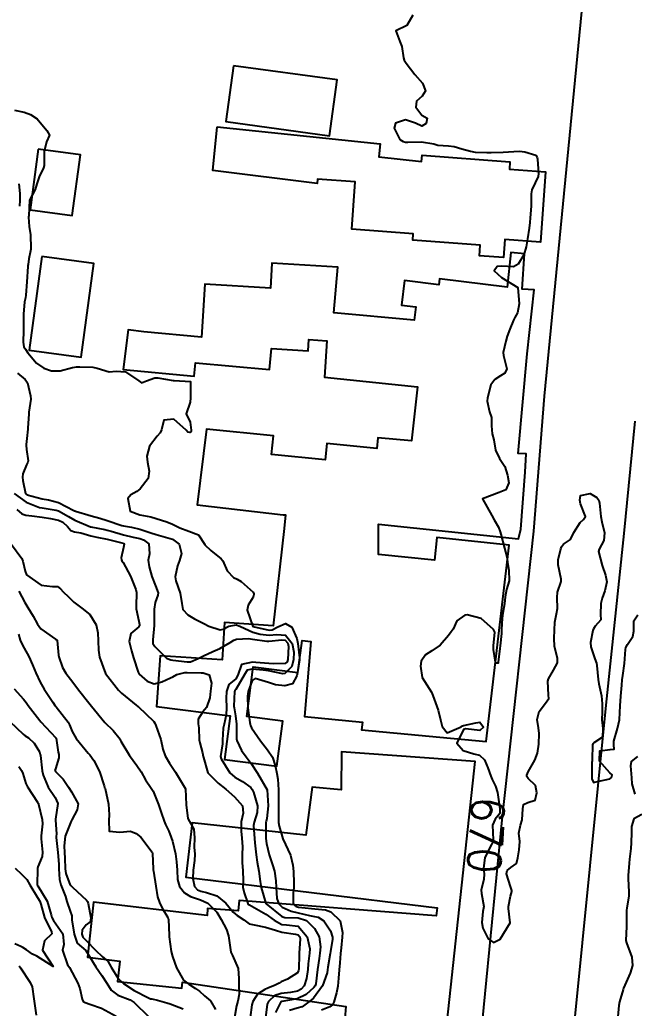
# Model space of a CAD drawing. Header units: metres. Extents: x 298520 to 308411, y 7433745 to 7450750.
# Drawn here: x 300303.6 to 300379, y 7445690.6 to 7445811.9 of the extents above; entities that cross this region are included whole.
import ezdxf
from ezdxf.enums import TextEntityAlignment as Align

# ---------------------------------------------------------------- set-up
doc = ezdxf.new("R2010")
doc.units = ezdxf.units.M
doc.header["$LTSCALE"] = 10
for name, color, linetype in [('Cotas', 45, 'Continuous'), ('Curvas de Nivel 1m', 11, 'Continuous'), ('Curvas de Nivel 5m', 15, 'Continuous'), ('Edificações', 30, 'Continuous'), ('Vias Primárias', 230, 'Continuous')]:
    doc.layers.add(name, color=color, linetype=linetype)
doc.styles.add('Style-STANDARD', font='STANDARD.shx')

msp = doc.modelspace()

# ---------------------------------------------------------------- linework, layer by layer
at = {"layer": 'Curvas de Nivel 1m', "flags": 128}
for points, elevation in [([(300302.92, 7445800.78), (300304.14, 7445800.52), (300304.92, 7445800.26), (300305.71, 7445799.72), (300306.89, 7445798.3), (300307.22, 7445797.7), (300306.87, 7445796.91), (300306.59, 7445795.71), (300306.57, 7445793.99), (300306.51, 7445793.71), (300305.97, 7445792.58), (300305.68, 7445791.72), (300305.47, 7445791.06), (300304.79, 7445789.73), (300304.68, 7445787.82), (300304.67, 7445787.73), (300304.67, 7445787.64), (300304.75, 7445786.52), (300304.88, 7445785.73), (300304.9, 7445785.57), (300304.95, 7445783.73), (300304.92, 7445783.52), (300304.7, 7445782.53), (300304.61, 7445781.82), (300304.59, 7445781.73), (300304.57, 7445781.61), (300304.46, 7445779.73), (300304.33, 7445778.06), (300304.27, 7445777.74), (300304.17, 7445777.27), (300304.06, 7445775.74), (300304.05, 7445775.18), (300304.05, 7445773.74), (300304.02, 7445772.3), (300304.1, 7445771.74), (300304.27, 7445771.44), (300304.57, 7445771.01), (300305.65, 7445769.72), (300306.55, 7445769.12), (300307.46, 7445768.79), (300308.54, 7445768.77), (300310.06, 7445769.18), (300310.55, 7445769.28), (300310.95, 7445769.26), (300312.55, 7445769.25), (300313.07, 7445769.1), (300314.54, 7445768.65), (300315.39, 7445768.75), (300316.54, 7445768.65), (300318.19, 7445767.57), (300318.52, 7445767.32), (300319.15, 7445767.56), (300320.17, 7445767.91), (300320.53, 7445767.92), (300322.42, 7445767.62), (300322.52, 7445767.61), (300324.52, 7445767.49), (300324.53, 7445765.49), (300324.53, 7445765.46), (300324.5, 7445764.96), (300323.98, 7445763.5), (300324.47, 7445762.48), (300324.6, 7445761.49), (300324.59, 7445761.36), (300324.45, 7445761.2), (300324.22, 7445761.26), (300323.99, 7445761.5), (300322.47, 7445762.86), (300321.27, 7445762.73), (300320.95, 7445761.54), (300320.81, 7445761.18), (300320.45, 7445760.78), (300319.48, 7445759.55), (300319.16, 7445758.3), (300319.26, 7445757.56), (300319.46, 7445756.49), (300319.32, 7445755.56), (300318.37, 7445754.29), (300317.96, 7445753.98), (300317.22, 7445753.58), (300316.82, 7445753.12), (300317.14, 7445751.58), (300318.33, 7445751.13), (300319.65, 7445750.88), (300320.32, 7445750.67), (300321.61, 7445750.24), (300322.32, 7445749.98), (300323.2, 7445749.51), (300324.31, 7445749.12), (300325.49, 7445748.67), (300326.27, 7445747.47), (300326.29, 7445747.42), (300327.02, 7445746.72), (300328.27, 7445745.72), (300328.51, 7445745.45), (300329.04, 7445744.23), (300329.82, 7445743.43), (300330.24, 7445743.23), (300330.73, 7445742.92), (300332.22, 7445741.61), (300332.29, 7445741.4), (300332.29, 7445741.33), (300332.21, 7445741.01), (300331.59, 7445740.01), (300331.46, 7445739.41), (300332.17, 7445737.4), (300334.17, 7445736.95), (300334.56, 7445736.98), (300335.26, 7445737.36), (300336.18, 7445737.79), (300336.96, 7445737.34), (300337.57, 7445735.92), (300337.71, 7445735.33), (300337.89, 7445733.57), (300337.88, 7445733.33), (300337.67, 7445731.76), (300337.56, 7445731.34), (300337.04, 7445730.39), (300336.08, 7445730.12), (300334.97, 7445730.26), (300334.08, 7445730.53), (300332.47, 7445731.01), (300332.09, 7445730.76), (300331.59, 7445729.41), (300331.5, 7445728.84), (300331.54, 7445727.41), (300331.81, 7445725.62), (300331.85, 7445725.4), (300331.88, 7445725.26), (300332.02, 7445724.97), (300333.13, 7445723.39), (300333.99, 7445722.25), (300334.58, 7445721.37), (300334.93, 7445720.34), (300335.12, 7445719.36), (300335.26, 7445718.67), (300335.33, 7445717.36), (300335.33, 7445715.94), (300335.33, 7445715.36), (300335.31, 7445714.77), (300335.33, 7445713.36), (300335.4, 7445712.88), (300335.86, 7445711.35), (300336.78, 7445709.34), (300337.06, 7445708.1), (300337.15, 7445707.34), (300337.22, 7445705.9), (300337.21, 7445705.34), (300337.14, 7445704.7), (300337.11, 7445703.34), (300337.47, 7445703.05), (300337.76, 7445702.97), (300338.18, 7445702.91), (300339.76, 7445702.77), (300341.09, 7445702.63), (300341.75, 7445702.37), (300342.88, 7445701.27), (300343.16, 7445699.83), (300343.13, 7445699.27), (300343.02, 7445697.95), (300342.93, 7445697.27), (300342.83, 7445696.11), (300342.76, 7445695.27), (300342.68, 7445694.25), (300342.58, 7445693.27), (300342.45, 7445692.46), (300342.11, 7445691.28), (300341.94, 7445690.96), (300341.61, 7445690.72), (300340.59, 7445690.31)], 671), ([(300303.49, 7445791.75), (300303.61, 7445790.56), (300303.6, 7445789.75), (300303.55, 7445788.98)], 672), ([(300303.32, 7445768.52), (300304.24, 7445767.73), (300304.53, 7445767.31), (300304.92, 7445765.73), (300304.94, 7445765.29), (300304.71, 7445763.73), (300304.68, 7445763.52), (300304.58, 7445761.73), (300304.56, 7445761.62), (300304.44, 7445760.49), (300304.37, 7445759.73), (300304.37, 7445759.67), (300304.43, 7445759.14), (300304.6, 7445757.73), (300304.58, 7445757.56), (300304.41, 7445757.25), (300303.97, 7445756.15), (300303.93, 7445755.74), (300303.96, 7445755.32), (300304.28, 7445753.73), (300304.36, 7445753.64), (300304.51, 7445753.58), (300306.35, 7445753.09), (300307.1, 7445752.95), (300308.35, 7445752.63), (300310.22, 7445751.66), (300310.29, 7445751.62), (300310.33, 7445751.59), (300310.44, 7445751.55), (300312.33, 7445751), (300313.4, 7445750.7), (300314.32, 7445750.43), (300316.09, 7445749.82), (300316.31, 7445749.75), (300317.29, 7445749.58), (300318.31, 7445749.36), (300319.67, 7445748.92), (300320.3, 7445748.68), (300321.47, 7445748.36), (300322.3, 7445748.12), (300323.15, 7445747.51), (300323.41, 7445746.37), (300323.16, 7445745.51), (300322.93, 7445744.84), (300322.64, 7445743.52), (300322.74, 7445743.01), (300323.27, 7445741.51), (300323.46, 7445740.24), (300323.59, 7445739.51), (300324.19, 7445738.82), (300325.03, 7445738.34), (300326.18, 7445737.77), (300326.78, 7445737.46), (300328.17, 7445736.99), (300328.53, 7445737.08), (300329.24, 7445737.43), (300330.17, 7445737.61), (300330.67, 7445737.42), (300332.16, 7445736.7), (300333.08, 7445736.47), (300334.16, 7445736.33), (300335.11, 7445736.42), (300336.16, 7445736.36), (300337.01, 7445735.34), (300337.22, 7445734.26), (300337.17, 7445733.34), (300336.95, 7445732.51), (300336.1, 7445731.65), (300335.84, 7445731.61), (300334.1, 7445731.97), (300333.43, 7445732.06), (300332.1, 7445732.19), (300331.46, 7445732.05), (300331.09, 7445731.42), (300330.08, 7445729.66), (300329.97, 7445729.53), (300329.94, 7445729.43), (300329.86, 7445727.63), (300329.87, 7445727.43), (300330.04, 7445726.43), (300330.17, 7445725.43), (300330.18, 7445723.61), (300330.21, 7445723.43), (300330.78, 7445722.2), (300331.35, 7445721.41), (300331.97, 7445720.61), (300332.73, 7445719.39), (300333.93, 7445717.38), (300334.07, 7445715.38), (300333.89, 7445713.83), (300333.79, 7445713.47), (300333.78, 7445713.38), (300333.77, 7445711.47), (300333.78, 7445711.38), (300333.85, 7445710.76), (300334.16, 7445709.38), (300334.6, 7445708.15), (300334.83, 7445707.36), (300334.99, 7445706.18), (300335.05, 7445705.37), (300335.12, 7445704.02), (300335.36, 7445703.36), (300335.76, 7445702.96), (300336.87, 7445702.46), (300337.75, 7445702.28), (300339.13, 7445701.93), (300339.75, 7445701.8), (300340.17, 7445701.73), (300340.89, 7445701.29), (300341.72, 7445700.04), (300341.95, 7445699.28), (300341.95, 7445699.04), (300341.7, 7445697.52), (300341.65, 7445697.28), (300341.37, 7445695.58), (300341.33, 7445695.28), (300341.28, 7445694.9), (300340.73, 7445693.29), (300339.63, 7445691.8), (300339.37, 7445691.57), (300339.06, 7445691.32), (300338.21, 7445690.72), (300337.61, 7445690.57), (300336.67, 7445690.28)], 672), ([(300302.89, 7445753.75), (300304.35, 7445752.66), (300306.02, 7445752.03), (300306.34, 7445751.97), (300308.04, 7445751.69), (300308.33, 7445751.59), (300309.56, 7445750.9), (300310.32, 7445750.47), (300312.25, 7445749.64), (300312.31, 7445749.62), (300314, 7445749.3), (300314.31, 7445749.24), (300314.8, 7445749.11), (300316.3, 7445748.67), (300317.51, 7445748.37), (300318.3, 7445748.19), (300318.78, 7445748.04), (300319.42, 7445747.55), (300319.49, 7445746.34), (300319.35, 7445745.55), (300319.44, 7445744.74), (300319.79, 7445743.55), (300320.23, 7445742.38), (300320.55, 7445741.54), (300320.5, 7445741.25), (300320.2, 7445740.37), (300320.06, 7445739.54), (300320.06, 7445739.41), (300320.08, 7445737.54), (300319.92, 7445735.77), (300319.89, 7445735.54), (300319.92, 7445735.32), (300320.14, 7445734.96), (300321.59, 7445733.53), (300322.12, 7445733.32), (300322.36, 7445733.28), (300324.12, 7445733.07), (300324.52, 7445733.09), (300325.48, 7445733.48), (300326.13, 7445733.81), (300327.26, 7445734.34), (300328.14, 7445734.72), (300329.41, 7445735.43), (300329.84, 7445735.73), (300330.15, 7445735.87), (300331.63, 7445735.92), (300332.15, 7445735.85), (300333.91, 7445735.62), (300334.15, 7445735.62), (300335.72, 7445735.78), (300336.15, 7445735.74), (300336.47, 7445735.35), (300336.55, 7445734.94), (300336.46, 7445733.35), (300336.38, 7445733.08), (300336.12, 7445732.88), (300334.66, 7445732.82), (300334.12, 7445732.87), (300332.53, 7445732.98), (300332.12, 7445733.02), (300330.77, 7445732.76), (300330.32, 7445731.43), (300330.09, 7445730.98), (300329.22, 7445730.3), (300328.93, 7445729.44), (300328.9, 7445728.61), (300328.93, 7445727.44), (300328.91, 7445726.57), (300328.65, 7445725.44), (300328.54, 7445724.92), (300328.47, 7445723.45), (300328.44, 7445723), (300328.21, 7445721.45), (300328.28, 7445721.15), (300329.36, 7445719.44), (300329.95, 7445718.92), (300330.91, 7445718.38), (300331.94, 7445717.65), (300332.11, 7445717.4), (300332.25, 7445717.07), (300332.76, 7445715.39), (300332.71, 7445714.58), (300332.32, 7445713.4), (300332.27, 7445713), (300332.36, 7445711.4), (300332.41, 7445710.84), (300332.59, 7445709.39), (300332.72, 7445708.49), (300332.9, 7445707.39), (300333.08, 7445706.1), (300333.21, 7445705.39), (300333.76, 7445703.42), (300333.81, 7445703.38), (300335.75, 7445701.8), (300336.1, 7445701.71), (300337.75, 7445701.66), (300338.76, 7445701.32), (300339.73, 7445700.33), (300340.29, 7445699.3), (300340.49, 7445698.09), (300340.41, 7445697.3), (300340.31, 7445696.67), (300340.11, 7445695.3), (300339.89, 7445693.55), (300339.81, 7445693.31), (300339.64, 7445693.09), (300338.7, 7445692.25), (300337.63, 7445691.7), (300335.74, 7445691.36), (300335.64, 7445691.34), (300335.62, 7445691.33), (300334.94, 7445690.03)], 673), ([(300303.21, 7445751.75), (300303.82, 7445751.23), (300304.33, 7445751.07), (300305.05, 7445751), (300306.32, 7445750.81), (300307.35, 7445750.67), (300308.32, 7445750.47), (300308.85, 7445750.22), (300309.44, 7445749.67), (300309.83, 7445749.19), (300310.31, 7445749.02), (300311.07, 7445748.89), (300312.3, 7445748.55), (300313.05, 7445748.37), (300314.3, 7445748.12), (300316.25, 7445747.63), (300316.29, 7445747.62), (300316.37, 7445747.59), (300316.39, 7445747.5), (300316.29, 7445747.09), (300316.03, 7445745.83), (300316.05, 7445745.59), (300316.12, 7445745.45), (300316.26, 7445745.26), (300317.17, 7445743.58), (300317.84, 7445741.96), (300317.91, 7445741.57), (300317.85, 7445739.92), (300317.85, 7445739.57), (300318.18, 7445738.08), (300318.27, 7445737.67), (300318.28, 7445737.57), (300318.26, 7445737.48), (300318.17, 7445737.36), (300317.2, 7445736.54), (300317, 7445735.58), (300317.27, 7445734.44), (300317.54, 7445733.58), (300318.11, 7445731.79), (300318.17, 7445731.63), (300318.22, 7445731.57), (300319.22, 7445730.68), (300320.08, 7445730.35), (300321.01, 7445730.61), (300322.09, 7445731.12), (300322.36, 7445731.24), (300322.87, 7445731.51), (300323.83, 7445731.77), (300324.1, 7445731.78), (300325.84, 7445731.73), (300326.1, 7445731.71), (300326.83, 7445731.46), (300327.09, 7445730.45), (300326.96, 7445729.46), (300326.88, 7445728.64), (300326.47, 7445727.47), (300326.29, 7445727.23), (300326.04, 7445726.94), (300325.47, 7445726.04), (300325.47, 7445725.48), (300325.53, 7445724.99), (300325.6, 7445723.48), (300325.66, 7445723.14), (300325.99, 7445721.91), (300326.09, 7445721.47), (300326.11, 7445721.34), (300326.67, 7445719.46), (300327.94, 7445718.17), (300328.86, 7445717.44), (300329.92, 7445716.51), (300330.91, 7445715.41), (300330.99, 7445714.51), (300330.74, 7445713.42), (300330.73, 7445712.27), (300330.83, 7445711.42), (300330.9, 7445710.37), (300330.87, 7445709.41), (300330.85, 7445708.44), (300330.94, 7445707.41), (300330.97, 7445706.24), (300330.96, 7445705.41), (300331.1, 7445704.73), (300331.54, 7445703.4), (300331.64, 7445703.28), (300331.76, 7445703.23), (300332.07, 7445703.09), (300333.75, 7445702.09), (300334.8, 7445701.37), (300335.74, 7445700.84), (300336.32, 7445700.77), (300337.73, 7445700.64), (300338.84, 7445699.32), (300339.16, 7445697.85), (300339.13, 7445697.32), (300338.97, 7445696.02), (300338.91, 7445695.32), (300338.77, 7445694.2), (300338.48, 7445693.32), (300338.09, 7445692.88), (300337.64, 7445692.64), (300336.78, 7445692.49), (300335.63, 7445692.37), (300334.89, 7445692.1), (300334.08, 7445691.38), (300333.95, 7445691.05), (300333.74, 7445689.38)], 674), ([(300303.45, 7445741.74), (300304.2, 7445740.36), (300304.58, 7445739.73), (300305.21, 7445738.69), (300305.76, 7445737.71), (300306.16, 7445737.12), (300307.96, 7445735.87), (300308.14, 7445735.77), (300308.19, 7445735.69), (300308.33, 7445733.89), (300308.37, 7445733.69), (300308.82, 7445732.39), (300309.23, 7445731.67), (300310.09, 7445730.56), (300310.79, 7445729.65), (300312.06, 7445728.04), (300312.39, 7445727.64), (300314.02, 7445725.62), (300315.06, 7445724.65), (300315.88, 7445723.59), (300315.92, 7445723.51), (300316, 7445723.35), (300317.04, 7445721.58), (300317.96, 7445720.34), (300318.48, 7445719.56), (300318.99, 7445718.6), (300319.71, 7445717.55), (300319.93, 7445717.19), (300320.62, 7445715.54), (300320.92, 7445714.56), (300321.28, 7445713.53), (300321.47, 7445713.12), (300321.87, 7445712.27), (300322.17, 7445711.52), (300322.33, 7445711.04), (300322.7, 7445709.51), (300322.81, 7445708.52), (300322.88, 7445707.51), (300322.93, 7445706.37), (300323.16, 7445705.51), (300323.78, 7445704.72), (300324.53, 7445704.25), (300325.77, 7445703.85), (300326.66, 7445703.46), (300327.75, 7445702.33), (300328.3, 7445701.44), (300328.93, 7445700.23), (300329.19, 7445699.44), (300329.42, 7445697.71), (300329.49, 7445697.43), (300329.69, 7445697.03), (300330.37, 7445695.42), (300330.45, 7445694.21), (300330.44, 7445693.42), (300330.49, 7445692.27), (300330.32, 7445691.42), (300330.17, 7445690.86), (300329.92, 7445689.43)], 676), ([(300303.44, 7445736.45), (300303.63, 7445735.74), (300303.78, 7445735.38), (300304.13, 7445734.74), (300304.68, 7445733.72), (300305.13, 7445732.7), (300305.55, 7445731.72), (300306.09, 7445730.58), (300306.57, 7445729.71), (300307.65, 7445728.1), (300307.94, 7445727.69), (300308.05, 7445727.54), (300309.52, 7445725.67), (300309.7, 7445725.34), (300310.01, 7445724.54), (300310.52, 7445723.65), (300311.99, 7445721.88), (300312.18, 7445721.64), (300312.65, 7445720.96), (300313.36, 7445719.63), (300313.94, 7445717.86), (300313.98, 7445717.67), (300313.99, 7445717.62), (300314.04, 7445717.51), (300314.47, 7445715.61), (300314.57, 7445714.29), (300314.52, 7445713.61), (300314.55, 7445712.29), (300315.87, 7445712.16), (300317.16, 7445712.29), (300317.87, 7445712.02), (300318.44, 7445711.56), (300319.84, 7445709.72), (300319.87, 7445709.55), (300319.94, 7445707.67), (300319.95, 7445707.55), (300320, 7445707.36), (300320.28, 7445705.54), (300320.47, 7445704.24), (300320.71, 7445703.54), (300321.06, 7445702.83), (300321.74, 7445701.68), (300321.8, 7445701.52), (300321.81, 7445701.45), (300321.9, 7445699.52), (300321.92, 7445699.31), (300322.15, 7445697.52), (300322.3, 7445696.9), (300322.8, 7445695.51), (300323.65, 7445693.99), (300324.31, 7445693.49), (300325.15, 7445692.99), (300325.63, 7445692.63), (300326.25, 7445692.09), (300326.99, 7445691.46), (300327.61, 7445690.4)], 677), ([(300302.9, 7445729.75), (300304.06, 7445728.48), (300304.38, 7445728.06), (300304.6, 7445727.73), (300306.03, 7445725.86), (300306.15, 7445725.71), (300308, 7445723.73), (300308.02, 7445723.7), (300308.03, 7445723.69), (300308.29, 7445721.99), (300308.36, 7445721.68), (300308.39, 7445721.27), (300307.96, 7445719.94), (300307.9, 7445719.74), (300307.91, 7445719.69), (300307.95, 7445719.62), (300308.92, 7445718.65), (300309.56, 7445717.67), (300309.92, 7445717.11), (300310.73, 7445715.65), (300310.64, 7445714.91), (300309.97, 7445713.66), (300309.93, 7445713.61), (300309.88, 7445713.51), (300309.17, 7445711.67), (300309.02, 7445710.5), (300309.09, 7445709.67), (300309.13, 7445708.98), (300309.15, 7445707.67), (300309.23, 7445707.09), (300309.78, 7445705.66), (300309.79, 7445705.64), (300310.04, 7445705.41), (300311.77, 7445703.81), (300311.9, 7445703.64), (300311.97, 7445703.42), (300312.31, 7445701.63), (300312.21, 7445701.16), (300311.73, 7445700.8), (300311.22, 7445700.14), (300311.2, 7445699.65), (300311.33, 7445699.27), (300311.71, 7445698.85), (300312.93, 7445697.63), (300313.69, 7445696.91), (300314.39, 7445696.32), (300314.81, 7445695.6), (300315.65, 7445694.2), (300316.3, 7445693.58), (300317.63, 7445692.74), (300319.36, 7445691.81), (300319.62, 7445691.72), (300319.77, 7445691.7), (300320.48, 7445691.54), (300321.62, 7445691.21), (300322.04, 7445691.09), (300323.61, 7445690.47)], 678), ([(300302.36, 7445725.76), (300304.01, 7445724.2), (300304.26, 7445723.99), (300304.65, 7445723.73), (300305.36, 7445723.08), (300305.99, 7445722.04), (300306.09, 7445721.71), (300306.11, 7445721.58), (300306.35, 7445719.71), (300306.47, 7445719.18), (300307.05, 7445717.7), (300307.91, 7445716.43), (300308.24, 7445715.68), (300307.95, 7445713.76), (300307.95, 7445713.69), (300308.08, 7445711.9), (300308.04, 7445711.69), (300308.03, 7445711.51), (300308.27, 7445709.68), (300308.38, 7445708.24), (300308.39, 7445707.68), (300308.46, 7445706.34), (300308.64, 7445705.68), (300309.19, 7445704.25), (300309.35, 7445703.67), (300309.75, 7445702.45), (300309.97, 7445701.89), (300309.97, 7445701.67), (300309.99, 7445701.42), (300310.24, 7445699.66), (300310.61, 7445698.56), (300311.69, 7445697.64), (300312.92, 7445695.63), (300313.66, 7445694.59), (300314.26, 7445693.61), (300314.8, 7445692.77), (300315.63, 7445692.17), (300317.12, 7445691.58), (300317.62, 7445691.27), (300319.37, 7445689.55)], 679), ([(300303.03, 7445707.75), (300303.81, 7445707), (300304.44, 7445706.37), (300304.8, 7445705.72), (300305.77, 7445704.15), (300306.04, 7445703.71), (300306.16, 7445703.31), (300306.6, 7445701.7), (300307.47, 7445699.94), (300307.51, 7445699.69), (300306.6, 7445698.81), (300306.36, 7445697.7), (300307.67, 7445695.69), (300305.69, 7445696.94), (300305.15, 7445697.18), (300304.42, 7445697.73), (300303.95, 7445697.99), (300303.7, 7445698.13), (300302.98, 7445698.46)], 681), ([(300303.51, 7445695.74), (300303.67, 7445695.52), (300304.88, 7445693.72), (300305.1, 7445693.18), (300305.31, 7445691.71), (300305.34, 7445691.44), (300305.59, 7445689.71)], 681)]:
    msp.add_lwpolyline(points, dxfattribs=dict(at, elevation=elevation))
at = {"layer": 'Curvas de Nivel 5m', "flags": 128}
for points, elevation in [([(300351.78, 7445812.46), (300351.05, 7445811.18), (300349.71, 7445810.53), (300350.19, 7445809.19), (300350.43, 7445808.6), (300350.67, 7445807.19), (300350.75, 7445806.93), (300351, 7445806.55), (300352.05, 7445805.17), (300352.97, 7445804.1), (300353.35, 7445803.15), (300352.95, 7445802.48), (300352.24, 7445801.87), (300352.16, 7445801.17), (300352.92, 7445800.16), (300353.56, 7445799.79), (300353.44, 7445799.15), (300352.91, 7445798.83), (300352.12, 7445799.17), (300350.92, 7445799.58), (300349.66, 7445799.2), (300349.52, 7445798.59), (300350.19, 7445797.19), (300350.61, 7445796.92), (300350.88, 7445796.86), (300351.2, 7445796.85), (300352.88, 7445796.89), (300354.38, 7445796.65), (300354.88, 7445796.5), (300356.17, 7445796.41), (300356.88, 7445796.34), (300357.81, 7445796.04), (300358.87, 7445795.74), (300359.43, 7445795.64), (300360.87, 7445795.57), (300361.39, 7445795.58), (300362.87, 7445795.62), (300364.18, 7445795.71), (300364.87, 7445795.74), (300365.54, 7445795.68), (300366.87, 7445795.25), (300367.05, 7445794.99), (300367.1, 7445794.75), (300367.23, 7445792.99), (300367.19, 7445792.62), (300366.82, 7445791.85), (300366.41, 7445791), (300366.33, 7445790.51), (300366.31, 7445789), (300366.21, 7445787.56), (300366.16, 7445787), (300366.06, 7445786.3), (300365.85, 7445785), (300365.71, 7445784.02), (300365.41, 7445783.01), (300364.7, 7445781.86), (300364.16, 7445781.56), (300362.7, 7445781.63), (300362.14, 7445781.61), (300361.76, 7445781.05), (300362.68, 7445780.24), (300364.67, 7445779.02), (300364.86, 7445777.02), (300364.63, 7445775.89), (300364.33, 7445775.32), (300364.16, 7445775.02), (300363.71, 7445773.92), (300363.39, 7445773.03), (300363.2, 7445772.42), (300362.9, 7445771.04), (300362.94, 7445770.67), (300363.33, 7445769.03), (300363.08, 7445768.5), (300362.54, 7445768.19), (300361.84, 7445767.74), (300361.36, 7445767.06), (300360.94, 7445765.49), (300360.91, 7445765.06), (300361.2, 7445763.77), (300361.43, 7445763.06), (300361.43, 7445762.03), (300361.54, 7445761.05), (300361.72, 7445760.32), (300361.92, 7445759.05), (300362.42, 7445758.01), (300363.1, 7445757.03), (300363.42, 7445756), (300363.56, 7445755.03), (300363.2, 7445754.2), (300362.37, 7445753.84), (300360.36, 7445753.07), (300361.49, 7445751.05), (300361.79, 7445750.51), (300362.32, 7445749.59), (300362.53, 7445749.04), (300362.61, 7445748.73), (300363.06, 7445747.03), (300363.33, 7445745.97), (300363.46, 7445745.03), (300363.56, 7445744.33), (300363.6, 7445743.03), (300363.3, 7445741.96), (300363.13, 7445741.03), (300363.05, 7445740.19), (300362.83, 7445739.03), (300362.77, 7445738.45), (300362.69, 7445737.03), (300362.66, 7445736.54), (300362.53, 7445735.04), (300362.47, 7445734.71), (300362.28, 7445733.04), (300362.25, 7445732.91), (300362.12, 7445732.89), (300361.92, 7445733.04), (300361.68, 7445734.58), (300361.7, 7445735.05), (300361.84, 7445736.72), (300361.71, 7445737.05), (300360.18, 7445738.38), (300358.45, 7445738.83), (300358.19, 7445738.8), (300357.18, 7445738.1), (300356.76, 7445737.1), (300356.5, 7445736.76), (300356.16, 7445736.32), (300355.17, 7445735.12), (300354.14, 7445734.44), (300353.34, 7445733.94), (300352.82, 7445733.15), (300352.72, 7445732.55), (300352.95, 7445731.15), (300354.07, 7445729.34), (300354.19, 7445729.14), (300354.26, 7445728.95), (300354.9, 7445727.13), (300355.19, 7445725.97), (300355.41, 7445725.13), (300356.02, 7445724.37), (300357.71, 7445725.09), (300357.9, 7445725.21), (300358.03, 7445725.24), (300359.52, 7445725.59), (300360.03, 7445725.65), (300360.47, 7445725.06), (300360.02, 7445724.66), (300358.28, 7445724.83), (300358.02, 7445724.75), (300357.18, 7445723.1), (300357.99, 7445722.19), (300359.27, 7445721.79), (300359.98, 7445721.61), (300360.59, 7445721.06), (300360.99, 7445720.08), (300361.35, 7445719.05), (300361.55, 7445718.64), (300361.94, 7445717.81), (300362.18, 7445717.04), (300362.22, 7445716.75), (300362.46, 7445715.03), (300362.49, 7445714.44), (300361.89, 7445713.76), (300361.56, 7445713.04), (300361.67, 7445711.23), (300361.65, 7445711.04), (300361.44, 7445710.64), (300360.65, 7445709.06), (300360.46, 7445707.7), (300360.53, 7445707.06), (300360.5, 7445706.36), (300360.2, 7445705.07), (300360.23, 7445704.62), (300360.49, 7445703.06), (300360.4, 7445702.42), (300360.26, 7445701.06), (300360.4, 7445700.4), (300361.04, 7445699.06), (300361.71, 7445698.63), (300362.51, 7445699.04), (300363.73, 7445701.02), (300363.55, 7445702.81), (300363.54, 7445703.02), (300363.78, 7445704.3), (300363.93, 7445704.87), (300363.94, 7445705.02), (300363.79, 7445705.5), (300363.3, 7445707.03), (300363.39, 7445707.46), (300363.82, 7445707.84), (300364.51, 7445708.33), (300364.67, 7445709.01), (300364.85, 7445710), (300364.91, 7445711.01), (300364.82, 7445712.06), (300365, 7445713.01), (300365.21, 7445713.69), (300365.28, 7445715.01), (300365.38, 7445715.54), (300365.91, 7445715.79), (300366.79, 7445716.11), (300367.02, 7445716.98), (300366.85, 7445717.9), (300365.95, 7445718.74), (300365.77, 7445719), (300365.78, 7445719.18), (300365.96, 7445719.56), (300366.76, 7445720.99), (300367.09, 7445721.88), (300367.27, 7445722.98), (300367.31, 7445724.28), (300367.2, 7445724.98), (300367.04, 7445725.98), (300367.3, 7445726.98), (300368.06, 7445728), (300368.48, 7445728.55), (300368.46, 7445728.97), (300368.36, 7445730.7), (300368.43, 7445730.97), (300369.04, 7445732.03), (300369.56, 7445732.96), (300369.56, 7445733.52), (300369.17, 7445734.96), (300369.12, 7445735.99), (300369.17, 7445736.96), (300369.21, 7445737.93), (300369.43, 7445738.96), (300369.55, 7445739.61), (300369.52, 7445740.96), (300369.55, 7445741.63), (300369.98, 7445742.95), (300369.98, 7445743.22), (300369.62, 7445744.96), (300369.64, 7445745.58), (300369.97, 7445746.95), (300370.05, 7445747.19), (300370.29, 7445747.52), (300371.15, 7445748.09), (300371.53, 7445748.93), (300372.33, 7445750.18), (300372.73, 7445750.52), (300372.99, 7445750.91), (300372.36, 7445752.47), (300372.3, 7445752.92), (300372.37, 7445753.48), (300373.54, 7445753.74), (300374.37, 7445753.26), (300374.61, 7445752.9), (300374.69, 7445752.56), (300374.85, 7445750.89), (300374.97, 7445750.25), (300375.3, 7445748.89), (300375.23, 7445747.96), (300374.64, 7445746.9), (300374.58, 7445746.6), (300375.01, 7445744.89), (300375.45, 7445743.69), (300375.59, 7445742.89), (300375.33, 7445741.78), (300375.03, 7445740.89), (300374.87, 7445740.23), (300374.82, 7445738.89), (300374.84, 7445738.24), (300374.17, 7445737.43), (300373.95, 7445737.12), (300373.89, 7445736.9), (300373.59, 7445735.46), (300373.63, 7445734.91), (300374.13, 7445733.45), (300374.33, 7445732.9), (300374.38, 7445732.63), (300374.54, 7445730.9), (300374.63, 7445730.36), (300374.93, 7445728.89), (300375.03, 7445727.91), (300375.02, 7445726.89), (300374.99, 7445725.94), (300375.1, 7445724.89), (300375.08, 7445723.82), (300374.01, 7445723.12), (300373.89, 7445723.02), (300373.85, 7445722.9), (300373.79, 7445721.09), (300373.78, 7445720.9), (300373.77, 7445720.7), (300373.75, 7445718.9), (300373.76, 7445718.71), (300373.95, 7445718.27), (300374.46, 7445718.38), (300375.95, 7445718.72), (300376.17, 7445718.88), (300376.27, 7445719.19), (300375.96, 7445719.44), (300374.69, 7445720.89), (300374.73, 7445722.15), (300375.99, 7445722.31), (300376.49, 7445722.37), (300376.46, 7445722.87), (300376.46, 7445723.33), (300376.92, 7445724.87), (300377.14, 7445725.97), (300377.2, 7445726.86), (300377.23, 7445727.69), (300377.3, 7445728.86), (300377.42, 7445730.19), (300377.48, 7445730.86), (300377.55, 7445731.41), (300377.77, 7445732.86), (300377.87, 7445734.59), (300377.93, 7445734.85), (300378.15, 7445735.18), (300378.8, 7445736.2), (300378.9, 7445736.84), (300378.92, 7445738.1), (300379.4, 7445738.84)], 670), ([(300302.58, 7445747.46), (300303.84, 7445745.74), (300303.97, 7445745.44), (300304.25, 7445744.19), (300304.39, 7445743.73), (300306.22, 7445742.47), (300307.61, 7445742.31), (300308.22, 7445742.33), (300308.59, 7445742.05), (300308.92, 7445741.68), (300309.57, 7445741.04), (300310.2, 7445740.39), (300311.18, 7445739.65), (300312.19, 7445738.88), (300312.97, 7445737.63), (300313.14, 7445736.65), (300313.19, 7445735.63), (300313.26, 7445734.5), (300313.38, 7445733.63), (300314.1, 7445731.62), (300315.68, 7445729.6), (300315.88, 7445729.4), (300316.07, 7445729.23), (300317.87, 7445727.76), (300318.05, 7445727.6), (300318.08, 7445727.59), (300318.12, 7445727.57), (300320.03, 7445725.74), (300320.17, 7445725.54), (300320.28, 7445725.27), (300320.88, 7445723.53), (300321.15, 7445722.36), (300321.44, 7445721.53), (300321.97, 7445720.65), (300322.7, 7445719.51), (300323.93, 7445717.5), (300324.01, 7445715.5), (300324.22, 7445713.83), (300324.39, 7445713.49), (300324.92, 7445712.54), (300325.02, 7445711.48), (300324.99, 7445710.34), (300325.06, 7445709.48), (300325.03, 7445708.69), (300324.86, 7445707.48), (300324.82, 7445706.47), (300325, 7445705.48), (300325.39, 7445705.09), (300325.78, 7445704.94), (300326.48, 7445704.75), (300327.77, 7445704.33), (300328.88, 7445703.44), (300329.75, 7445702.36), (300330.25, 7445701.92), (300331.06, 7445701.41), (300331.74, 7445700.92), (300332.35, 7445700.78), (300333.73, 7445700.49), (300334.97, 7445700.12), (300335.72, 7445699.9), (300337.42, 7445699.63), (300337.72, 7445699.57), (300337.92, 7445699.33), (300337.97, 7445699.07), (300337.86, 7445697.33), (300337.86, 7445697.16), (300337.8, 7445695.33), (300337.79, 7445695.2), (300337.66, 7445694.89), (300336.42, 7445694.12), (300335.65, 7445693.79), (300335.39, 7445693.62), (300334.93, 7445693.37), (300334.01, 7445693), (300333.64, 7445692.84), (300332.76, 7445692.26), (300332.16, 7445691.39), (300332.05, 7445690.97), (300331.86, 7445689.4)], 675), ([(300379.35, 7445721.47), (300378.6, 7445720.84), (300378.49, 7445720.32), (300378.63, 7445718.84), (300378.68, 7445718.11), (300379.02, 7445716.84)], 670), ([(300303.49, 7445720.21), (300303.78, 7445719.74), (300303.95, 7445719.37), (300304.33, 7445718.13), (300304.52, 7445717.73), (300305.78, 7445715.83), (300305.86, 7445715.71), (300305.87, 7445715.68), (300305.9, 7445715.59), (300306.35, 7445713.71), (300306.38, 7445713.2), (300306.22, 7445711.71), (300306.22, 7445711.34), (300306.38, 7445709.7), (300306.35, 7445709.18), (300305.82, 7445707.92), (300305.76, 7445707.71), (300305.76, 7445707.66), (300305.73, 7445705.71), (300305.79, 7445705.56), (300306.93, 7445703.7), (300307.43, 7445702.01), (300307.52, 7445701.69), (300307.74, 7445701.34), (300308.87, 7445699.68), (300309.01, 7445698.37), (300308.84, 7445697.68), (300309.45, 7445695.9), (300309.59, 7445695.67), (300309.67, 7445695.54), (300310.69, 7445693.65), (300310.95, 7445692.97), (300311.24, 7445691.65), (300311.37, 7445691.39), (300311.62, 7445691.25), (300312.18, 7445691.07), (300313.61, 7445690.57), (300315.39, 7445689.59)], 680), ([(300379.9, 7445714.32), (300378.92, 7445713.81), (300378.62, 7445712.84), (300378.61, 7445712.11), (300378.57, 7445710.84), (300378.52, 7445710.17), (300378.38, 7445708.84), (300378.33, 7445708.34), (300378.21, 7445706.85), (300378.2, 7445706.45), (300378.3, 7445704.84), (300378.28, 7445704.34), (300378.03, 7445702.85), (300378, 7445702.6), (300378, 7445700.85), (300377.99, 7445700.58), (300377.91, 7445698.85), (300377.99, 7445698.57), (300378.66, 7445696.84), (300378.74, 7445695.78), (300378.45, 7445694.84), (300377.64, 7445693.02), (300377.58, 7445692.86), (300377.15, 7445691.34), (300377.08, 7445690.87), (300376.94, 7445689.53)], 670)]:
    msp.add_lwpolyline(points, dxfattribs=dict(at, elevation=elevation))
at = {"layer": 'Edificações'}
for points in [[(300329.82, 7445806.22), (300328.88, 7445799.37), (300341.58, 7445797.64), (300342.52, 7445804.49)], [(300327.81, 7445798.72), (300347.78, 7445796.65), (300347.62, 7445795.04), (300352.88, 7445794.5), (300352.96, 7445795.26), (300363.71, 7445794.42), (300363.64, 7445793.54), (300368.08, 7445793.21), (300367.44, 7445784.58), (300363.08, 7445784.9), (300362.91, 7445782.68), (300359.97, 7445782.9), (300360.07, 7445784.23), (300351.8, 7445784.84), (300351.85, 7445785.61), (300344.31, 7445786.17), (300344.74, 7445791.98), (300340.12, 7445792.32), (300340.08, 7445791.77), (300327.28, 7445793.37)], [(300305.85, 7445795.99), (300304.84, 7445788.56), (300310.02, 7445787.86), (300311.03, 7445795.28)], [(300365.04, 7445749.36), (300365.56, 7445756.34), (300365.72, 7445758.59), (300364.72, 7445758.66), (300365.83, 7445770.86), (300366.7, 7445778.73), (300365.22, 7445778.82), (300365.49, 7445783.15), (300363.8, 7445783.32), (300363.35, 7445779.07), (300355.06, 7445780.08), (300354.98, 7445779.36), (300350.78, 7445779.87), (300350.42, 7445776.86), (300352.17, 7445776.65), (300351.98, 7445775.02), (300342.11, 7445775.91), (300342.61, 7445781.52), (300334.52, 7445782), (300334.33, 7445778.93), (300326.27, 7445779.42), (300325.87, 7445772.92), (300318.79, 7445773.58), (300316.87, 7445773.81), (300316.28, 7445768.95), (300324.99, 7445768.15), (300325.14, 7445769.77), (300334.22, 7445768.94), (300334.46, 7445771.53), (300338.95, 7445771.23), (300339.05, 7445772.63), (300341.27, 7445772.48), (300340.96, 7445767.99), (300352.36, 7445766.82), (300351.62, 7445760.18), (300347.51, 7445760.58), (300347.38, 7445759.26), (300341.24, 7445759.86), (300341.04, 7445757.87), (300334.48, 7445758.52), (300334.71, 7445760.81), (300326.48, 7445761.62), (300325.36, 7445752.36), (300335.9, 7445751.13), (300336.2, 7445751.1), (300336.01, 7445749.44), (300334.66, 7445737.48), (300328.71, 7445737.88), (300328.41, 7445733.31), (300320.82, 7445733.82), (300320.37, 7445727.57), (300329.38, 7445726.46), (300328.68, 7445721.09), (300335.12, 7445720.26), (300335.84, 7445725.8), (300331.42, 7445726.38), (300332.21, 7445732.47), (300337.7, 7445731.75), (300338.22, 7445735.7), (300339.29, 7445735.56), (300338.51, 7445726.38), (300345.63, 7445725.67), (300345.51, 7445724.73), (300360.79, 7445723.28), (300363.62, 7445747.4), (300354.74, 7445748.32), (300354.45, 7445745.53), (300347.59, 7445746.24), (300347.59, 7445749.95), (300364.76, 7445748.18)], [(300306.3, 7445782.84), (300304.73, 7445771.32), (300311.12, 7445770.45), (300312.69, 7445781.97)]]:
    msp.add_lwpolyline(points, close=True, dxfattribs=at)
msp.add_lwpolyline([(300356.02, 7445688.95), (300359.46, 7445720.85), (300343.03, 7445722.01), (300342.99, 7445717.38), (300339.44, 7445717.69), (300338.66, 7445711.78), (300324.73, 7445713.3), (300323.95, 7445706.63), (300354.79, 7445702.88), (300354.67, 7445701.88), (300330.49, 7445703.78), (300330.39, 7445702.52), (300326.63, 7445702.81), (300326.56, 7445701.92), (300312.61, 7445703.58), (300311.91, 7445696.81), (300315.85, 7445696.34), (300315.56, 7445693.83), (300323.45, 7445693.01), (300323.53, 7445693.75), (300343.57, 7445690.76), (300343.01, 7445683.91)], dxfattribs=at)
at = {"layer": 'Vias Primárias'}
for points in [[(300472.76, 7446298.55), (300468.75, 7446248.89), (300466.62, 7446226.4), (300463.15, 7446178.29), (300461.08, 7446151.7, -0.021987), (300457.47, 7446123.01, -0.017219), (300453.55, 7446094.04, 0.012508), (300448.29, 7446057.77, -0.015715), (300445.3, 7446038.06, 0.016366), (300439.93, 7446002.27, 0.004412), (300438.1, 7445985.3), (300434.36, 7445947.48), (300430.82, 7445906.38, 0.000058), (300424.42, 7445849.96, -0.005156), (300422.14, 7445831.56, 0.018726), (300420.7, 7445816.57, 0.015018), (300420.39, 7445805.71), (300420.41, 7445790.13, 0.021134), (300421.18, 7445772.74, -0.028017), (300421.67, 7445756.76), (300421.49, 7445749.95)], [(300372.49, 7445812.88), (300367.9, 7445765.66), (300366.6, 7445749.1), (300362.71, 7445713.69), (300357.86, 7445663.83), (300356.64, 7445658.25), (300351.54, 7445644.13), (300349.91, 7445639.76), (300347.11, 7445631.1), (300344.84, 7445623.22), (300341.31, 7445611.66), (300340.64, 7445609.18, -0.373654), (300338.51, 7445607.75), (300310.85, 7445610.16), (300295.21, 7445611.95), (300283.57, 7445612.73)], [(300380.33, 7445641.27, -0.168701), (300372.83, 7445648.27, -0.054165), (300369.76, 7445656.01, -0.096968), (300369.21, 7445663.19), (300370.63, 7445678.85), (300375.5, 7445727.75), (300377.71, 7445748.83), (300379.09, 7445762.61)]]:
    msp.add_lwpolyline(points, format="xyb", dxfattribs=at)

# ---------------------------------------------------------------- texts
at = {"layer": 'Cotas', "style": 'Style-STANDARD'}
msp.add_text('670', height=4, rotation=266.4874, dxfattribs=at).set_placement((300360.77, 7445711.79, 670), align=Align.MIDDLE_CENTER)

doc.saveas('drawing.dxf')
